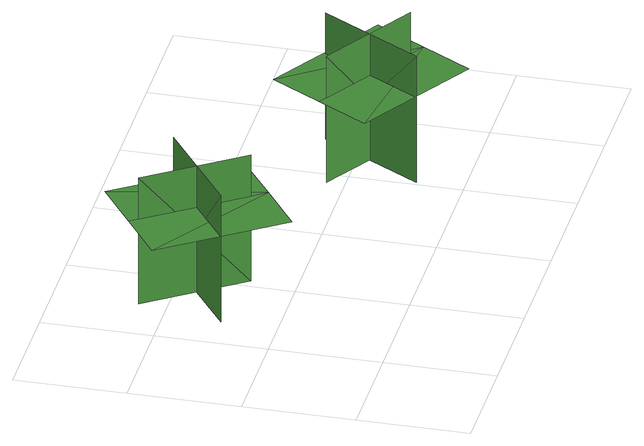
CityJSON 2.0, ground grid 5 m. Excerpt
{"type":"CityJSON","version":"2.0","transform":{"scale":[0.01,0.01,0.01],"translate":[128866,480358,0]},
"CityObjects":{
"tree1":{"type":"SolitaryVegetationObject","geometry":[{"type":"MultiSurface","lod":"1","boundaries":[[[0,1,2]],[[0,2,3]],[[4,5,6]],[[4,6,7]],[[8,9,10]],[[8,10,11]],[[8,11,12]],[[8,12,13]]]}]},
"tree2":{"type":"SolitaryVegetationObject","geometry":[{"type":"MultiSurface","lod":"1","boundaries":[[[14,15,16]],[[14,16,17]],[[18,19,20]],[[18,20,21]],[[22,23,24]],[[22,24,25]],[[22,25,26]],[[22,26,27]]]}]}
},
"vertices":[
[616,1060,21],[616,1060,641],[180,752,641],[180,752,21],[548,706,21],[548,706,641],[251,1127,641],[251,1127,21],[594,641,439],[813,795,439],[443,1319,439],[224,1165,439],[5,1011,439],[375,487,439],
[1795,670,21],[1795,670,641],[1522,211,641],[1522,211,21],[1877,319,21],[1877,319,641],[1434,582,641],[1434,582,21],[1946,278,439],[2082,508,439],[1531,836,439],[1394,606,439],[1257,376,439],[1809,48,439]
]}
